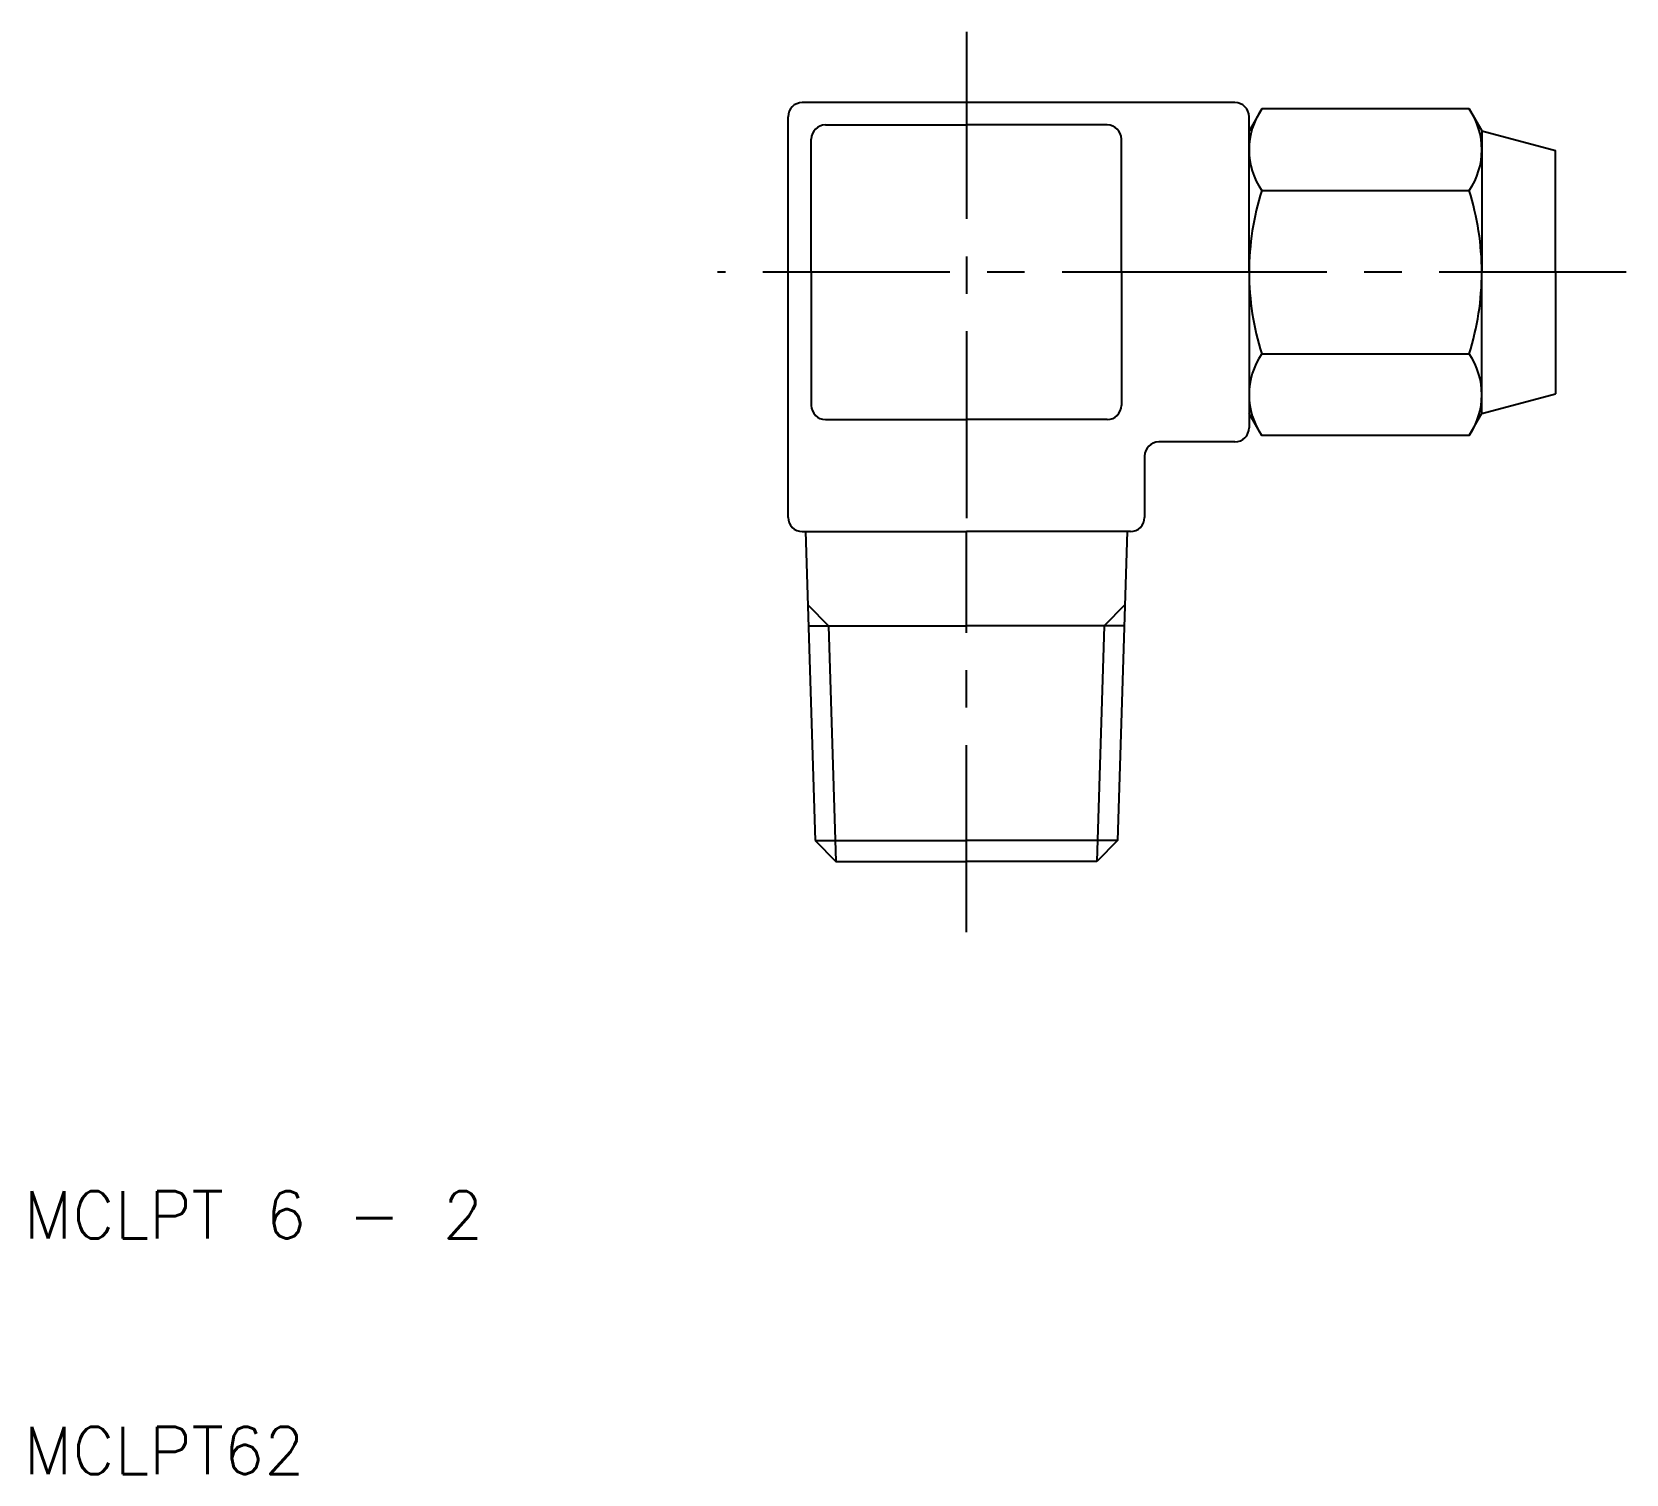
# Model space of a CAD drawing. Extents: x 10.3 to 78, y 10 to 71.2.
import ezdxf

# ---------------------------------------------------------------- set-up
doc = ezdxf.new("R2010")
doc.units = 0
doc.header["$LTSCALE"] = 0.25
doc.linetypes.add('CENTER', pattern=[50.8, 31.75, -6.35, 6.35, -6.35])
doc.layers.get('0').update_dxf_attribs({"linetype": 'CONTINUOUS'})
doc.layers.add('CENTER', color=1, linetype='CENTER')
doc.styles.get("Standard").update_dxf_attribs({"font": 'txt.shx', "bigfont": 'extfont.shx'})

msp = doc.modelspace()

# ---------------------------------------------------------------- linework, layer by layer
for p, q in [((61.4, 68.2), (43.034725, 68.2)), ((62.535898, 67.928203), (62, 67)), ((71.339102, 67.928203), (62.535898, 67.928203)), ((71.339102, 67.928203), (71.875, 67)), ((42.434725, 50.6), (42.434725, 67.6)), ((44.0215, 67.25), (50, 67.25)), ((55.9785, 67.25), (50, 67.25)), ((62, 61), (62, 67.6)), ((71.875, 67), (71.875, 61)), ((71.875, 67), (75, 66.162659)), ((43.4215, 61), (43.4215, 66.65)), ((56.5785, 61), (56.5785, 66.65)), ((75, 61), (75, 66.162659)), ((62.535898, 64.464102), (71.339102, 64.464102)), ((43.4215, 61), (43.4215, 55.35)), ((56.5785, 61), (56.5785, 55.35)), ((62, 61), (62, 54.4)), ((71.875, 55), (71.875, 61)), ((75, 61), (75, 55.837341)), ((62.535898, 57.535898), (71.339102, 57.535898)), ((71.875, 55), (75, 55.837341)), ((62.535898, 54.071797), (62, 55)), ((71.339102, 54.071797), (71.875, 55)), ((44.0215, 54.75), (50, 54.75)), ((55.9785, 54.75), (50, 54.75)), ((61.4, 53.8), (58.165275, 53.8)), ((71.339102, 54.071797), (62.535898, 54.071797)), ((57.565275, 53.2), (57.565275, 50.6)), ((43.034725, 50), (50, 50)), ((43.171812, 50), (43.5817, 36.883613)), ((56.965275, 50), (50, 50)), ((56.828187, 50), (56.4183, 36.883613)), ((43.296813, 46), (50, 46)), ((56.703187, 46), (50, 46)), ((43.5817, 36.883613), (50, 36.883613)), ((43.5817, 36.883613), (44.465312, 36)), ((56.4183, 36.883613), (50, 36.883613)), ((56.4183, 36.883613), (55.534687, 36)), ((44.465312, 36), (50, 36)), ((55.534687, 36), (50, 36))]:
    msp.add_line(p, q)
at = {"color": 3}
for p, q in [((43.2692, 46.883613), (44.152812, 46)), ((56.7308, 46.883613), (55.847187, 46)), ((44.152812, 46), (44.465312, 36)), ((55.847187, 46), (55.534687, 36))]:
    msp.add_line(p, q, dxfattribs=at)
for centre, radius, start, end in [((43.034725, 67.6), 0.6, 90, 180), ((61.4, 67.6), 0.6, 0, 90), ((65.066987, 66.196152), 3.066987, 145.615753, 214.384247), ((68.808013, 66.196152), 3.066987, 325.615753, 34.384247), ((44.0215, 66.65), 0.6, 90, 180), ((55.9785, 66.65), 0.6, 0, 90), ((73.464102, 61), 11.464102, 162.412046, 180), ((60.410898, 61), 11.464102, 0, 17.587954), ((73.464102, 61), 11.464102, 180, 197.587954), ((60.410898, 61), 11.464102, 342.412046, 0), ((65.066987, 55.803848), 3.066987, 145.615753, 214.384247), ((68.808013, 55.803848), 3.066987, 325.615753, 34.384247), ((44.0215, 55.35), 0.6, 180, 270), ((55.9785, 55.35), 0.6, 270, 0), ((61.4, 54.4), 0.6, 270, 0), ((58.165275, 53.2), 0.6, 90, 180), ((43.034725, 50.6), 0.6, 180, 270), ((56.965275, 50.6), 0.6, 270, 0)]:
    msp.add_arc(centre, radius, start, end)
at = {"layer": 'CENTER', "color": 1, "linetype": 'CENTER'}
for p, q in [((50, 71.2), (50, 50)), ((62, 61), (39.434725, 61)), ((78, 61), (62, 61)), ((50, 33), (50, 50))]:
    msp.add_line(p, q, dxfattribs=at)

# ---------------------------------------------------------------- texts
for s, p in [('MCLPT 6 - 2', (10, 20)), ('MCLPT62', (10, 10))]:
    msp.add_text(s, height=2).set_placement(p)

doc.saveas('drawing.dxf')
